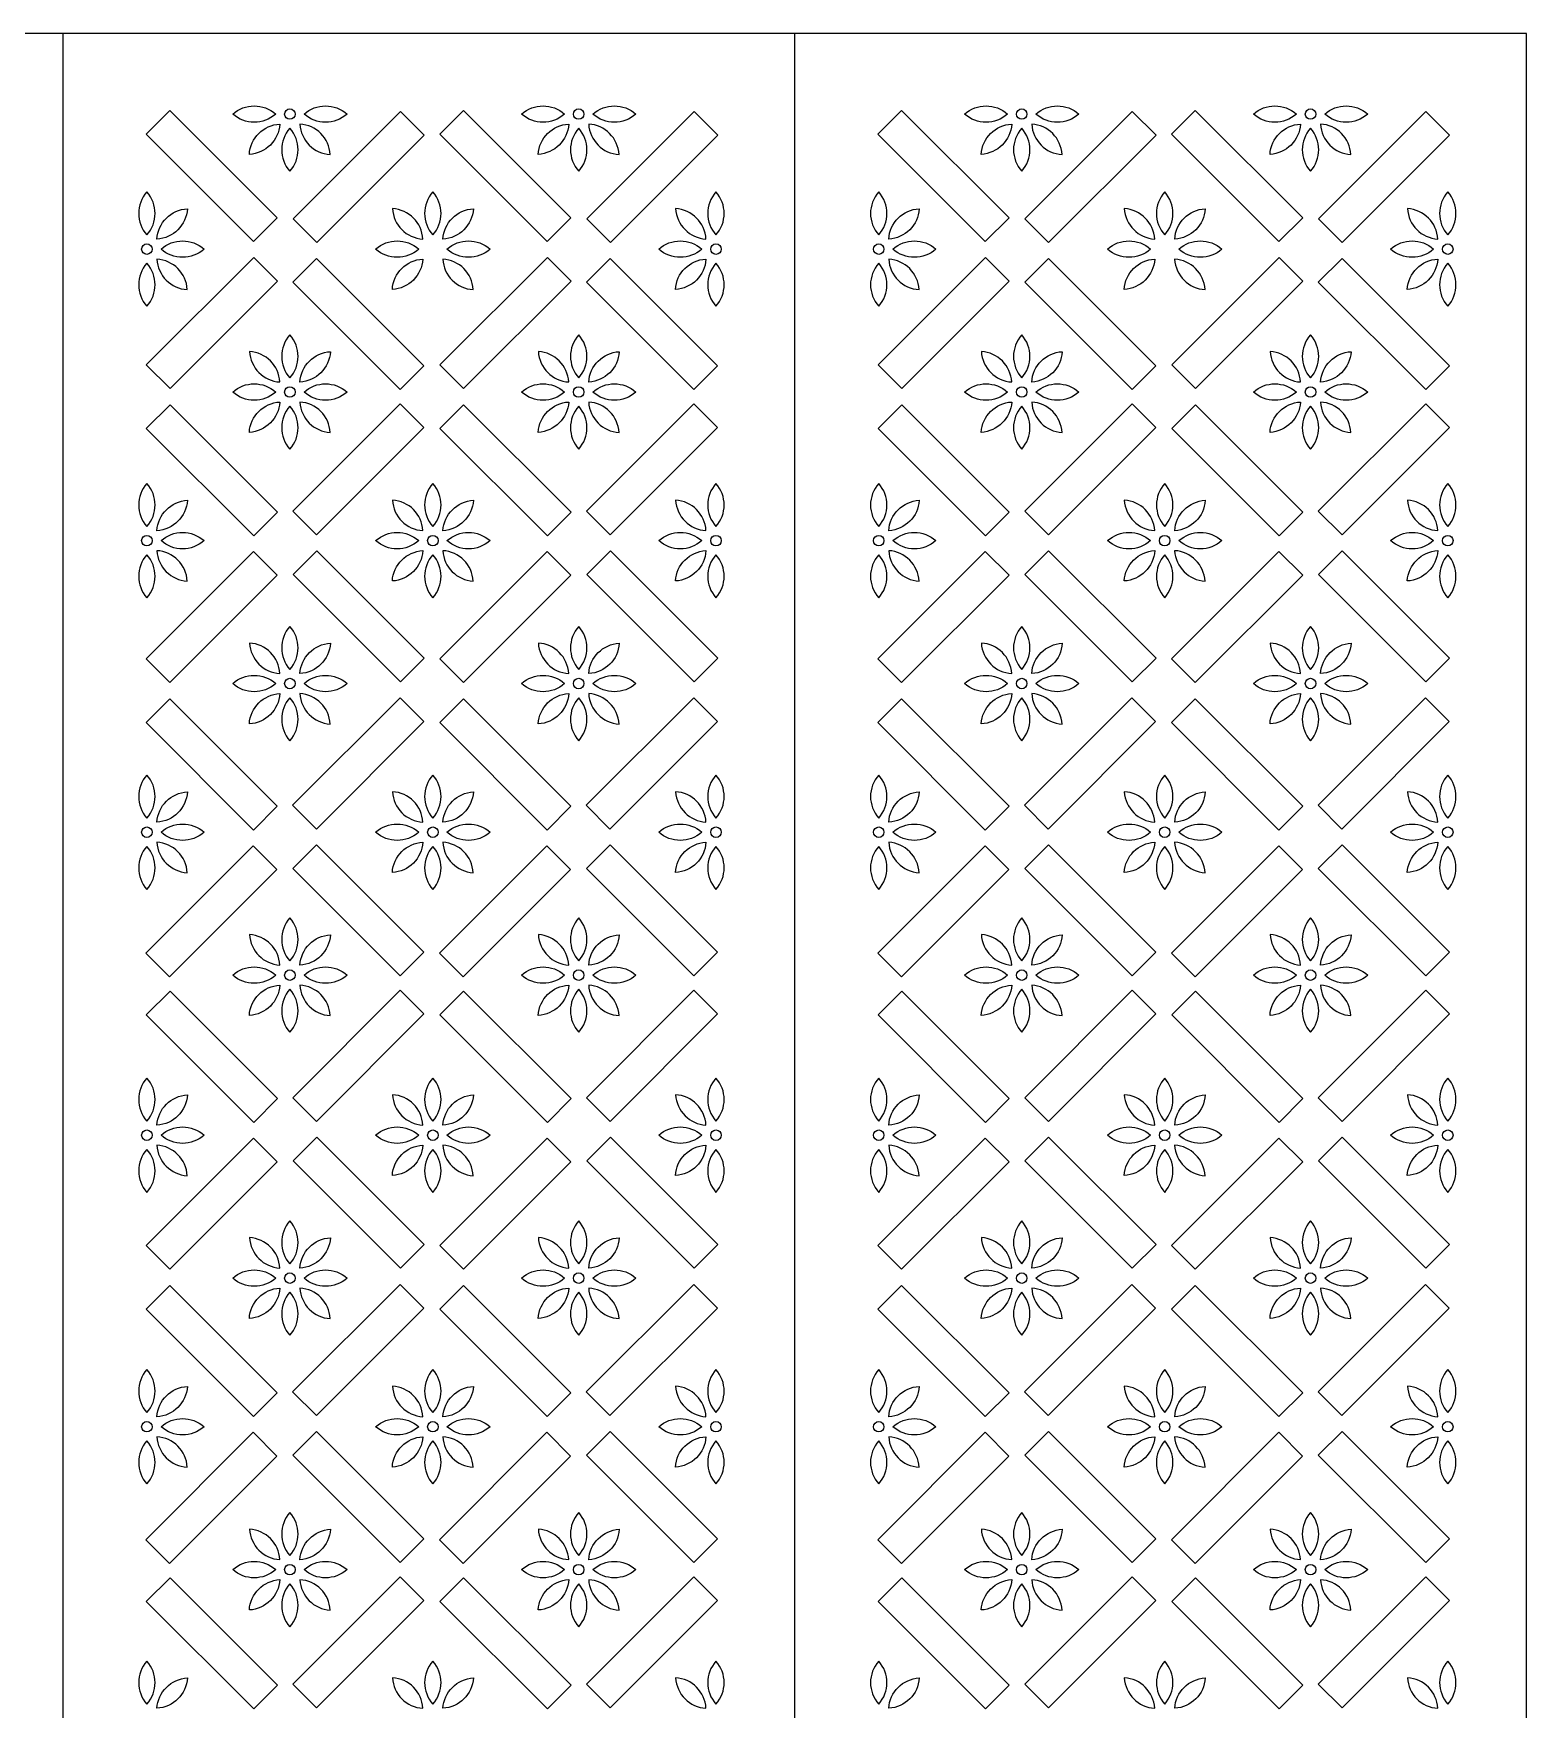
# Model space of a CAD drawing. Header units: millimetres. Extents: x 0 to 1000, y 0 to 2000.
# Drawn here: x 490 to 1000, y 1427 to 2000 of the extents above; entities that cross this region are included whole.
import ezdxf

# ---------------------------------------------------------------- set-up
doc = ezdxf.new("R2010")
doc.units = ezdxf.units.MM
doc.layers.add('Image', color=70, linetype='Continuous')

msp = doc.modelspace()

# ---------------------------------------------------------------- linework, layer by layer
at = {"layer": 'Image'}
for points in [[(250, 2000), (0, 2000), (0, 0), (250, 0), (500, 0), (750, 0), (1000, 0), (1000, 2000), (750, 2000), (500, 2000)], [(528.45, 1965.56), (536.55, 1973.66), (573.24, 1936.97), (565.14, 1928.87)], [(623.45, 1965.27), (615.35, 1973.37), (578.66, 1936.67), (586.76, 1928.58)], [(628.77, 1965.56), (636.86, 1973.66), (673.55, 1936.97), (665.46, 1928.87)], [(723.76, 1965.27), (715.67, 1973.37), (678.98, 1936.67), (687.07, 1928.58)], [(778.45, 1965.56), (786.55, 1973.66), (823.24, 1936.97), (815.14, 1928.87)], [(873.45, 1965.27), (865.35, 1973.37), (828.66, 1936.67), (836.76, 1928.58)], [(878.77, 1965.56), (886.86, 1973.66), (923.55, 1936.97), (915.46, 1928.87)], [(973.76, 1965.27), (965.67, 1973.37), (928.98, 1936.67), (937.07, 1928.58)], [(528.53, 1886.78), (536.62, 1878.69), (573.31, 1915.38), (565.22, 1923.47)], [(623.38, 1886.44), (615.28, 1878.35), (578.59, 1915.04), (586.68, 1923.13)], [(628.84, 1886.78), (636.93, 1878.69), (673.62, 1915.38), (665.53, 1923.47)], [(723.69, 1886.44), (715.59, 1878.35), (678.9, 1915.04), (687, 1923.13)], [(778.53, 1886.78), (786.62, 1878.69), (823.31, 1915.38), (815.22, 1923.47)], [(873.38, 1886.44), (865.28, 1878.35), (828.59, 1915.04), (836.68, 1923.13)], [(878.84, 1886.78), (886.93, 1878.69), (923.62, 1915.38), (915.53, 1923.47)], [(973.69, 1886.44), (965.59, 1878.35), (928.9, 1915.04), (937, 1923.13)], [(528.53, 1865.02), (536.62, 1873.11), (573.31, 1836.42), (565.22, 1828.33)], [(623.38, 1865.36), (615.28, 1873.45), (578.59, 1836.76), (586.68, 1828.67)], [(628.84, 1865.02), (636.93, 1873.11), (673.62, 1836.42), (665.53, 1828.33)], [(723.69, 1865.36), (715.59, 1873.45), (678.9, 1836.76), (687, 1828.67)], [(778.53, 1865.02), (786.62, 1873.11), (823.31, 1836.42), (815.22, 1828.33)], [(873.38, 1865.36), (865.28, 1873.45), (828.59, 1836.76), (836.68, 1828.67)], [(878.84, 1865.02), (886.93, 1873.11), (923.62, 1836.42), (915.53, 1828.33)], [(973.69, 1865.36), (965.59, 1873.45), (928.9, 1836.76), (937, 1828.67)], [(528.45, 1786.24), (536.55, 1778.14), (573.24, 1814.83), (565.14, 1822.93)], [(623.45, 1786.53), (615.35, 1778.44), (578.66, 1815.13), (586.76, 1823.22)], [(628.77, 1786.24), (636.86, 1778.14), (673.55, 1814.83), (665.46, 1822.93)], [(723.76, 1786.53), (715.67, 1778.44), (678.98, 1815.13), (687.07, 1823.22)], [(778.45, 1786.24), (786.55, 1778.14), (823.24, 1814.83), (815.14, 1822.93)], [(873.45, 1786.53), (865.35, 1778.44), (828.66, 1815.13), (836.76, 1823.22)], [(878.77, 1786.24), (886.86, 1778.14), (923.55, 1814.83), (915.46, 1822.93)], [(973.76, 1786.53), (965.67, 1778.44), (928.98, 1815.13), (937.07, 1823.22)], [(528.45, 1764.48), (536.55, 1772.57), (573.24, 1735.88), (565.14, 1727.78)], [(623.3, 1764.81), (615.21, 1772.91), (578.52, 1736.22), (586.61, 1728.12)], [(628.77, 1764.48), (636.86, 1772.57), (673.55, 1735.88), (665.46, 1727.78)], [(723.61, 1764.81), (715.52, 1772.91), (678.83, 1736.22), (686.92, 1728.12)], [(778.45, 1764.48), (786.55, 1772.57), (823.24, 1735.88), (815.14, 1727.78)], [(873.3, 1764.81), (865.21, 1772.91), (828.52, 1736.22), (836.61, 1728.12)], [(878.77, 1764.48), (886.86, 1772.57), (923.55, 1735.88), (915.46, 1727.78)], [(973.61, 1764.81), (965.52, 1772.91), (928.83, 1736.22), (936.92, 1728.12)], [(528.38, 1685.69), (536.47, 1677.6), (573.16, 1714.29), (565.07, 1722.38)], [(623.38, 1685.99), (615.28, 1677.89), (578.59, 1714.58), (586.68, 1722.68)], [(628.69, 1685.69), (636.79, 1677.6), (673.48, 1714.29), (665.38, 1722.38)], [(723.69, 1685.99), (715.59, 1677.89), (678.9, 1714.58), (687, 1722.68)], [(778.38, 1685.69), (786.47, 1677.6), (823.16, 1714.29), (815.07, 1722.38)], [(873.38, 1685.99), (865.28, 1677.89), (828.59, 1714.58), (836.68, 1722.68)], [(878.69, 1685.69), (886.79, 1677.6), (923.48, 1714.29), (915.38, 1722.38)], [(973.69, 1685.99), (965.59, 1677.89), (928.9, 1714.58), (937, 1722.68)], [(528.53, 1664.56), (536.62, 1672.66), (573.31, 1635.97), (565.22, 1627.87)], [(623.38, 1664.9), (615.28, 1673), (578.59, 1636.3), (586.68, 1628.21)], [(628.84, 1664.56), (636.93, 1672.66), (673.62, 1635.97), (665.53, 1627.87)], [(723.69, 1664.9), (715.59, 1673), (678.9, 1636.3), (687, 1628.21)], [(778.53, 1664.56), (786.62, 1672.66), (823.31, 1635.97), (815.22, 1627.87)], [(873.38, 1664.9), (865.28, 1673), (828.59, 1636.3), (836.68, 1628.21)], [(878.84, 1664.56), (886.93, 1672.66), (923.62, 1635.97), (915.53, 1627.87)], [(973.69, 1664.9), (965.59, 1673), (928.9, 1636.3), (937, 1628.21)], [(528.45, 1585.78), (536.55, 1577.68), (573.24, 1614.38), (565.14, 1622.47)], [(623.45, 1586.07), (615.35, 1577.98), (578.66, 1614.67), (586.76, 1622.76)], [(628.77, 1585.78), (636.86, 1577.68), (673.55, 1614.38), (665.46, 1622.47)], [(723.76, 1586.07), (715.67, 1577.98), (678.98, 1614.67), (687.07, 1622.76)], [(778.45, 1585.78), (786.55, 1577.68), (823.24, 1614.38), (815.14, 1622.47)], [(873.45, 1586.07), (865.35, 1577.98), (828.66, 1614.67), (836.76, 1622.76)], [(878.77, 1585.78), (886.86, 1577.68), (923.55, 1614.38), (915.46, 1622.47)], [(973.76, 1586.07), (965.67, 1577.98), (928.98, 1614.67), (937.07, 1622.76)], [(528.45, 1564.02), (536.55, 1572.11), (573.24, 1535.42), (565.14, 1527.33)], [(623.3, 1564.36), (615.21, 1572.45), (578.52, 1535.76), (586.61, 1527.67)], [(628.77, 1564.02), (636.86, 1572.11), (673.55, 1535.42), (665.46, 1527.33)], [(723.61, 1564.36), (715.52, 1572.45), (678.83, 1535.76), (686.92, 1527.67)], [(778.45, 1564.02), (786.55, 1572.11), (823.24, 1535.42), (815.14, 1527.33)], [(873.3, 1564.36), (865.21, 1572.45), (828.52, 1535.76), (836.61, 1527.67)], [(878.77, 1564.02), (886.86, 1572.11), (923.55, 1535.42), (915.46, 1527.33)], [(973.61, 1564.36), (965.52, 1572.45), (928.83, 1535.76), (936.92, 1527.67)], [(528.38, 1485.23), (536.47, 1477.14), (573.17, 1513.83), (565.07, 1521.93)], [(623.38, 1485.53), (615.28, 1477.43), (578.59, 1514.12), (586.68, 1522.22)], [(628.69, 1485.23), (636.79, 1477.14), (673.48, 1513.83), (665.38, 1521.93)], [(723.69, 1485.53), (715.59, 1477.43), (678.9, 1514.12), (687, 1522.22)], [(778.38, 1485.23), (786.47, 1477.14), (823.17, 1513.83), (815.07, 1521.93)], [(873.38, 1485.53), (865.28, 1477.43), (828.59, 1514.12), (836.68, 1522.22)], [(878.69, 1485.23), (886.79, 1477.14), (923.48, 1513.83), (915.38, 1521.93)], [(973.69, 1485.53), (965.59, 1477.43), (928.9, 1514.12), (937, 1522.22)], [(528.53, 1464.11), (536.62, 1472.2), (573.31, 1435.51), (565.22, 1427.41)], [(623.38, 1464.44), (615.28, 1472.54), (578.59, 1435.85), (586.68, 1427.75)], [(628.84, 1464.11), (636.93, 1472.2), (673.62, 1435.51), (665.53, 1427.41)], [(723.69, 1464.44), (715.59, 1472.54), (678.9, 1435.85), (687, 1427.75)], [(778.53, 1464.11), (786.62, 1472.2), (823.31, 1435.51), (815.22, 1427.41)], [(873.38, 1464.44), (865.28, 1472.54), (828.59, 1435.85), (836.68, 1427.75)], [(878.84, 1464.11), (886.93, 1472.2), (923.62, 1435.51), (915.53, 1427.41)], [(973.69, 1464.44), (965.59, 1472.54), (928.9, 1435.85), (937, 1427.75)]]:
    msp.add_lwpolyline(points, close=True, dxfattribs=at)
for points in [[(500, 2000), (500, 0)], [(750, 2000), (750, 0)]]:
    msp.add_lwpolyline(points, dxfattribs=at)
for points in [[(558.03, 1972.47, -0.380423), (572.73, 1972.47, -0.380423)], [(582.4, 1972.47, -0.380423), (597.1, 1972.47, -0.380423)], [(656.7, 1972.47, -0.380423), (671.4, 1972.47, -0.380423)], [(681.07, 1972.47, -0.380423), (695.77, 1972.47, -0.380423)], [(808.03, 1972.47, -0.380423), (822.73, 1972.47, -0.380423)], [(832.4, 1972.47, -0.380423), (847.1, 1972.47, -0.380423)], [(906.7, 1972.47, -0.380423), (921.4, 1972.47, -0.380423)], [(931.07, 1972.47, -0.380423), (945.77, 1972.47, -0.380423)], [(574.14, 1969.06, -0.380423), (563.72, 1958.69, -0.380423)], [(577.57, 1967.64, 0.380423), (577.57, 1952.94, 0.380423)], [(591.35, 1958.63, 0.380423), (580.98, 1969.05, 0.380423)], [(672.81, 1969.06, -0.380423), (662.39, 1958.69, -0.380423)], [(676.23, 1967.64, 0.380423), (676.23, 1952.94, 0.380423)], [(690.02, 1958.63, 0.380423), (679.64, 1969.05, 0.380423)], [(824.14, 1969.06, -0.380423), (813.72, 1958.69, -0.380423)], [(827.57, 1967.64, 0.380423), (827.57, 1952.94, 0.380423)], [(841.35, 1958.63, 0.380423), (830.98, 1969.05, 0.380423)], [(922.81, 1969.06, -0.380423), (912.39, 1958.69, -0.380423)], [(926.23, 1967.64, 0.380423), (926.23, 1952.94, 0.380423)], [(940.02, 1958.63, 0.380423), (929.64, 1969.05, 0.380423)], [(528.72, 1945.86, 0.380423), (528.72, 1931.15, 0.380423)], [(626.41, 1945.86, 0.380423), (626.41, 1931.15, 0.380423)], [(723.13, 1945.86, 0.380423), (723.13, 1931.15, 0.380423)], [(778.72, 1945.86, 0.380423), (778.72, 1931.15, 0.380423)], [(876.41, 1945.86, 0.380423), (876.41, 1931.15, 0.380423)], [(973.13, 1945.86, 0.380423), (973.13, 1931.15, 0.380423)], [(542.56, 1940.11, -0.380423), (532.14, 1929.73, -0.380423)], [(623, 1929.74, 0.380423), (612.62, 1940.16, 0.380423)], [(640.26, 1940.11, -0.380423), (629.84, 1929.73, -0.380423)], [(719.72, 1929.74, 0.380423), (709.34, 1940.16, 0.380423)], [(792.56, 1940.11, -0.380423), (782.14, 1929.73, -0.380423)], [(873, 1929.74, 0.380423), (862.62, 1940.16, 0.380423)], [(890.26, 1940.11, -0.380423), (879.84, 1929.73, -0.380423)], [(969.72, 1929.74, 0.380423), (959.34, 1940.16, 0.380423)], [(533.55, 1926.32, -0.380423), (548.26, 1926.32, -0.380423)], [(606.87, 1926.32, -0.380423), (621.58, 1926.32, -0.380423)], [(631.24, 1926.32, -0.380423), (645.95, 1926.32, -0.380423)], [(703.59, 1926.32, -0.380423), (718.29, 1926.32, -0.380423)], [(783.55, 1926.32, -0.380423), (798.26, 1926.32, -0.380423)], [(856.87, 1926.32, -0.380423), (871.58, 1926.32, -0.380423)], [(881.24, 1926.32, -0.380423), (895.95, 1926.32, -0.380423)], [(953.59, 1926.32, -0.380423), (968.29, 1926.32, -0.380423)], [(528.72, 1921.49, 0.380423), (528.72, 1906.78, 0.380423)], [(542.51, 1912.47, 0.380423), (532.13, 1922.89, 0.380423)], [(622.99, 1922.91, -0.380423), (612.57, 1912.53, -0.380423)], [(640.2, 1912.47, 0.380423), (629.82, 1922.89, 0.380423)], [(719.7, 1922.91, -0.380423), (709.28, 1912.53, -0.380423)], [(723.13, 1921.49, 0.380423), (723.13, 1906.78, 0.380423)], [(778.72, 1921.49, 0.380423), (778.72, 1906.78, 0.380423)], [(792.51, 1912.47, 0.380423), (782.13, 1922.89, 0.380423)], [(872.99, 1922.91, -0.380423), (862.57, 1912.53, -0.380423)], [(890.2, 1912.47, 0.380423), (879.82, 1922.89, 0.380423)], [(969.7, 1922.91, -0.380423), (959.28, 1912.53, -0.380423)], [(973.13, 1921.49, 0.380423), (973.13, 1906.78, 0.380423)], [(577.57, 1897.01, 0.380423), (577.57, 1882.31, 0.380423)], [(676.23, 1897.01, 0.380423), (676.23, 1882.31, 0.380423)], [(827.57, 1897.01, 0.380423), (827.57, 1882.31, 0.380423)], [(926.23, 1897.01, 0.380423), (926.23, 1882.31, 0.380423)], [(574.16, 1880.9, 0.380423), (563.78, 1891.32, 0.380423)], [(591.41, 1891.26, -0.380423), (580.99, 1880.88, -0.380423)], [(672.82, 1880.9, 0.380423), (662.45, 1891.32, 0.380423)], [(690.08, 1891.26, -0.380423), (679.66, 1880.88, -0.380423)], [(824.16, 1880.9, 0.380423), (813.78, 1891.32, 0.380423)], [(841.41, 1891.26, -0.380423), (830.99, 1880.88, -0.380423)], [(922.82, 1880.9, 0.380423), (912.45, 1891.32, 0.380423)], [(940.08, 1891.26, -0.380423), (929.66, 1880.88, -0.380423)], [(558.03, 1877.47, -0.380423), (572.73, 1877.47, -0.380423)], [(582.4, 1877.47, -0.380423), (597.1, 1877.47, -0.380423)], [(656.7, 1877.47, -0.380423), (671.4, 1877.47, -0.380423)], [(681.07, 1877.47, -0.380423), (695.77, 1877.47, -0.380423)], [(808.03, 1877.47, -0.380423), (822.73, 1877.47, -0.380423)], [(832.4, 1877.47, -0.380423), (847.1, 1877.47, -0.380423)], [(906.7, 1877.47, -0.380423), (921.4, 1877.47, -0.380423)], [(931.07, 1877.47, -0.380423), (945.77, 1877.47, -0.380423)], [(574.14, 1874.06, -0.380423), (563.72, 1863.69, -0.380423)], [(591.35, 1863.63, 0.380423), (580.98, 1874.05, 0.380423)], [(672.81, 1874.06, -0.380423), (662.39, 1863.69, -0.380423)], [(690.02, 1863.63, 0.380423), (679.64, 1874.05, 0.380423)], [(824.14, 1874.06, -0.380423), (813.72, 1863.69, -0.380423)], [(841.35, 1863.63, 0.380423), (830.98, 1874.05, 0.380423)], [(922.81, 1874.06, -0.380423), (912.39, 1863.69, -0.380423)], [(940.02, 1863.63, 0.380423), (929.64, 1874.05, 0.380423)], [(577.57, 1872.64, 0.380423), (577.57, 1857.94, 0.380423)], [(676.23, 1872.64, 0.380423), (676.23, 1857.94, 0.380423)], [(827.57, 1872.64, 0.380423), (827.57, 1857.94, 0.380423)], [(926.23, 1872.64, 0.380423), (926.23, 1857.94, 0.380423)], [(528.72, 1846.21, 0.380423), (528.72, 1831.51, 0.380423)], [(626.41, 1846.21, 0.380423), (626.41, 1831.51, 0.380423)], [(723.13, 1846.21, 0.380423), (723.13, 1831.51, 0.380423)], [(778.72, 1846.21, 0.380423), (778.72, 1831.51, 0.380423)], [(876.41, 1846.21, 0.380423), (876.41, 1831.51, 0.380423)], [(973.13, 1846.21, 0.380423), (973.13, 1831.51, 0.380423)], [(542.56, 1840.46, -0.380423), (532.14, 1830.08, -0.380423)], [(623, 1830.1, 0.380423), (612.62, 1840.52, 0.380423)], [(640.26, 1840.46, -0.380423), (629.84, 1830.08, -0.380423)], [(719.72, 1830.1, 0.380423), (709.34, 1840.52, 0.380423)], [(792.56, 1840.46, -0.380423), (782.14, 1830.08, -0.380423)], [(873, 1830.1, 0.380423), (862.62, 1840.52, 0.380423)], [(890.26, 1840.46, -0.380423), (879.84, 1830.08, -0.380423)], [(969.72, 1830.1, 0.380423), (959.34, 1840.52, 0.380423)], [(533.55, 1826.67, -0.380423), (548.26, 1826.67, -0.380423)], [(606.87, 1826.67, -0.380423), (621.58, 1826.67, -0.380423)], [(631.24, 1826.67, -0.380423), (645.95, 1826.67, -0.380423)], [(703.59, 1826.67, -0.380423), (718.29, 1826.67, -0.380423)], [(783.55, 1826.67, -0.380423), (798.26, 1826.67, -0.380423)], [(856.87, 1826.67, -0.380423), (871.58, 1826.67, -0.380423)], [(881.24, 1826.67, -0.380423), (895.95, 1826.67, -0.380423)], [(953.59, 1826.67, -0.380423), (968.29, 1826.67, -0.380423)], [(528.72, 1821.84, 0.380423), (528.72, 1807.14, 0.380423)], [(542.51, 1812.83, 0.380423), (532.13, 1823.25, 0.380423)], [(622.99, 1823.26, -0.380423), (612.57, 1812.89, -0.380423)], [(626.41, 1821.84, 0.380423), (626.41, 1807.14, 0.380423)], [(640.2, 1812.83, 0.380423), (629.82, 1823.25, 0.380423)], [(719.7, 1823.26, -0.380423), (709.28, 1812.89, -0.380423)], [(723.13, 1821.84, 0.380423), (723.13, 1807.14, 0.380423)], [(778.72, 1821.84, 0.380423), (778.72, 1807.14, 0.380423)], [(792.51, 1812.83, 0.380423), (782.13, 1823.25, 0.380423)], [(872.99, 1823.26, -0.380423), (862.57, 1812.89, -0.380423)], [(876.41, 1821.84, 0.380423), (876.41, 1807.14, 0.380423)], [(890.2, 1812.83, 0.380423), (879.82, 1823.25, 0.380423)], [(969.7, 1823.26, -0.380423), (959.28, 1812.89, -0.380423)], [(973.13, 1821.84, 0.380423), (973.13, 1807.14, 0.380423)], [(577.57, 1797.37, 0.380423), (577.57, 1782.66, 0.380423)], [(676.23, 1797.37, 0.380423), (676.23, 1782.66, 0.380423)], [(827.57, 1797.37, 0.380423), (827.57, 1782.66, 0.380423)], [(926.23, 1797.37, 0.380423), (926.23, 1782.66, 0.380423)], [(574.16, 1781.25, 0.380423), (563.78, 1791.67, 0.380423)], [(591.41, 1791.61, -0.380423), (580.99, 1781.24, -0.380423)], [(672.82, 1781.25, 0.380423), (662.45, 1791.67, 0.380423)], [(690.08, 1791.61, -0.380423), (679.66, 1781.24, -0.380423)], [(824.16, 1781.25, 0.380423), (813.78, 1791.67, 0.380423)], [(841.41, 1791.61, -0.380423), (830.99, 1781.24, -0.380423)], [(922.82, 1781.25, 0.380423), (912.45, 1791.67, 0.380423)], [(940.08, 1791.61, -0.380423), (929.66, 1781.24, -0.380423)], [(558.03, 1777.83, -0.380423), (572.73, 1777.83, -0.380423)], [(582.4, 1777.83, -0.380423), (597.1, 1777.83, -0.380423)], [(656.7, 1777.83, -0.380423), (671.4, 1777.83, -0.380423)], [(681.07, 1777.83, -0.380423), (695.77, 1777.83, -0.380423)], [(808.03, 1777.83, -0.380423), (822.73, 1777.83, -0.380423)], [(832.4, 1777.83, -0.380423), (847.1, 1777.83, -0.380423)], [(906.7, 1777.83, -0.380423), (921.4, 1777.83, -0.380423)], [(931.07, 1777.83, -0.380423), (945.77, 1777.83, -0.380423)], [(574.14, 1774.42, -0.380423), (563.72, 1764.04, -0.380423)], [(577.57, 1773, 0.380423), (577.57, 1758.29, 0.380423)], [(591.35, 1763.98, 0.380423), (580.98, 1774.4, 0.380423)], [(672.81, 1774.42, -0.380423), (662.39, 1764.04, -0.380423)], [(676.23, 1773, 0.380423), (676.23, 1758.29, 0.380423)], [(690.02, 1763.98, 0.380423), (679.64, 1774.4, 0.380423)], [(824.14, 1774.42, -0.380423), (813.72, 1764.04, -0.380423)], [(827.57, 1773, 0.380423), (827.57, 1758.29, 0.380423)], [(841.35, 1763.98, 0.380423), (830.98, 1774.4, 0.380423)], [(922.81, 1774.42, -0.380423), (912.39, 1764.04, -0.380423)], [(926.23, 1773, 0.380423), (926.23, 1758.29, 0.380423)], [(940.02, 1763.98, 0.380423), (929.64, 1774.4, 0.380423)], [(528.72, 1746.57, 0.380423), (528.72, 1731.86, 0.380423)], [(626.41, 1746.57, 0.380423), (626.41, 1731.86, 0.380423)], [(723.13, 1746.57, 0.380423), (723.13, 1731.86, 0.380423)], [(778.72, 1746.57, 0.380423), (778.72, 1731.86, 0.380423)], [(876.41, 1746.57, 0.380423), (876.41, 1731.86, 0.380423)], [(973.13, 1746.57, 0.380423), (973.13, 1731.86, 0.380423)], [(542.56, 1740.82, -0.380423), (532.14, 1730.44, -0.380423)], [(623, 1730.45, 0.380423), (612.62, 1740.87, 0.380423)], [(640.26, 1740.82, -0.380423), (629.84, 1730.44, -0.380423)], [(719.72, 1730.45, 0.380423), (709.34, 1740.87, 0.380423)], [(792.56, 1740.82, -0.380423), (782.14, 1730.44, -0.380423)], [(873, 1730.45, 0.380423), (862.62, 1740.87, 0.380423)], [(890.26, 1740.82, -0.380423), (879.84, 1730.44, -0.380423)], [(969.72, 1730.45, 0.380423), (959.34, 1740.87, 0.380423)], [(533.55, 1727.03, -0.380423), (548.26, 1727.03, -0.380423)], [(606.87, 1727.03, -0.380423), (621.58, 1727.03, -0.380423)], [(631.24, 1727.03, -0.380423), (645.95, 1727.03, -0.380423)], [(703.59, 1727.03, -0.380423), (718.29, 1727.03, -0.380423)], [(783.55, 1727.03, -0.380423), (798.26, 1727.03, -0.380423)], [(856.87, 1727.03, -0.380423), (871.58, 1727.03, -0.380423)], [(881.24, 1727.03, -0.380423), (895.95, 1727.03, -0.380423)], [(953.59, 1727.03, -0.380423), (968.29, 1727.03, -0.380423)], [(528.72, 1722.2, 0.380423), (528.72, 1707.49, 0.380423)], [(542.51, 1713.18, 0.380423), (532.13, 1723.6, 0.380423)], [(622.99, 1723.62, -0.380423), (612.57, 1713.24, -0.380423)], [(626.41, 1722.2, 0.380423), (626.41, 1707.49, 0.380423)], [(640.2, 1713.18, 0.380423), (629.82, 1723.6, 0.380423)], [(719.7, 1723.62, -0.380423), (709.28, 1713.24, -0.380423)], [(723.13, 1722.2, 0.380423), (723.13, 1707.49, 0.380423)], [(778.72, 1722.2, 0.380423), (778.72, 1707.49, 0.380423)], [(792.51, 1713.18, 0.380423), (782.13, 1723.6, 0.380423)], [(872.99, 1723.62, -0.380423), (862.57, 1713.24, -0.380423)], [(876.41, 1722.2, 0.380423), (876.41, 1707.49, 0.380423)], [(890.2, 1713.18, 0.380423), (879.82, 1723.6, 0.380423)], [(969.7, 1723.62, -0.380423), (959.28, 1713.24, -0.380423)], [(973.13, 1722.2, 0.380423), (973.13, 1707.49, 0.380423)], [(577.57, 1697.72, 0.380423), (577.57, 1683.02, 0.380423)], [(676.23, 1697.72, 0.380423), (676.23, 1683.02, 0.380423)], [(827.57, 1697.72, 0.380423), (827.57, 1683.02, 0.380423)], [(926.23, 1697.72, 0.380423), (926.23, 1683.02, 0.380423)], [(574.16, 1681.61, 0.380423), (563.78, 1692.03, 0.380423)], [(591.41, 1691.97, -0.380423), (580.99, 1681.59, -0.380423)], [(672.82, 1681.61, 0.380423), (662.45, 1692.03, 0.380423)], [(690.08, 1691.97, -0.380423), (679.66, 1681.59, -0.380423)], [(824.16, 1681.61, 0.380423), (813.78, 1692.03, 0.380423)], [(841.41, 1691.97, -0.380423), (830.99, 1681.59, -0.380423)], [(922.82, 1681.61, 0.380423), (912.45, 1692.03, 0.380423)], [(940.08, 1691.97, -0.380423), (929.66, 1681.59, -0.380423)], [(558.03, 1678.18, -0.380423), (572.73, 1678.18, -0.380423)], [(582.4, 1678.18, -0.380423), (597.1, 1678.18, -0.380423)], [(656.7, 1678.18, -0.380423), (671.4, 1678.18, -0.380423)], [(681.07, 1678.18, -0.380423), (695.77, 1678.18, -0.380423)], [(808.03, 1678.18, -0.380423), (822.73, 1678.18, -0.380423)], [(832.4, 1678.18, -0.380423), (847.1, 1678.18, -0.380423)], [(906.7, 1678.18, -0.380423), (921.4, 1678.18, -0.380423)], [(931.07, 1678.18, -0.380423), (945.77, 1678.18, -0.380423)], [(574.14, 1674.77, -0.380423), (563.72, 1664.4, -0.380423)], [(577.57, 1673.35, 0.380423), (577.57, 1658.64, 0.380423)], [(591.35, 1664.34, 0.380423), (580.98, 1674.76, 0.380423)], [(672.81, 1674.77, -0.380423), (662.39, 1664.4, -0.380423)], [(676.23, 1673.35, 0.380423), (676.23, 1658.64, 0.380423)], [(690.02, 1664.34, 0.380423), (679.64, 1674.76, 0.380423)], [(824.14, 1674.77, -0.380423), (813.72, 1664.4, -0.380423)], [(827.57, 1673.35, 0.380423), (827.57, 1658.64, 0.380423)], [(841.35, 1664.34, 0.380423), (830.98, 1674.76, 0.380423)], [(922.81, 1674.77, -0.380423), (912.39, 1664.4, -0.380423)], [(926.23, 1673.35, 0.380423), (926.23, 1658.64, 0.380423)], [(940.02, 1664.34, 0.380423), (929.64, 1674.76, 0.380423)], [(528.72, 1643.01, 0.380423), (528.72, 1628.31, 0.380423)], [(626.41, 1643.01, 0.380423), (626.41, 1628.31, 0.380423)], [(723.13, 1643.01, 0.380423), (723.13, 1628.31, 0.380423)], [(778.72, 1643.01, 0.380423), (778.72, 1628.31, 0.380423)], [(876.41, 1643.01, 0.380423), (876.41, 1628.31, 0.380423)], [(973.13, 1643.01, 0.380423), (973.13, 1628.31, 0.380423)], [(542.56, 1637.26, -0.380423), (532.14, 1626.89, -0.380423)], [(623, 1626.9, 0.380423), (612.62, 1637.32, 0.380423)], [(640.26, 1637.26, -0.380423), (629.84, 1626.89, -0.380423)], [(719.72, 1626.9, 0.380423), (709.34, 1637.32, 0.380423)], [(792.56, 1637.26, -0.380423), (782.14, 1626.89, -0.380423)], [(873, 1626.9, 0.380423), (862.62, 1637.32, 0.380423)], [(890.26, 1637.26, -0.380423), (879.84, 1626.89, -0.380423)], [(969.72, 1626.9, 0.380423), (959.34, 1637.32, 0.380423)], [(533.55, 1623.48, -0.380423), (548.26, 1623.48, -0.380423)], [(606.87, 1623.48, -0.380423), (621.58, 1623.48, -0.380423)], [(631.24, 1623.48, -0.380423), (645.95, 1623.48, -0.380423)], [(703.59, 1623.48, -0.380423), (718.29, 1623.48, -0.380423)], [(783.55, 1623.48, -0.380423), (798.26, 1623.48, -0.380423)], [(856.87, 1623.48, -0.380423), (871.58, 1623.48, -0.380423)], [(881.24, 1623.48, -0.380423), (895.95, 1623.48, -0.380423)], [(953.59, 1623.48, -0.380423), (968.29, 1623.48, -0.380423)], [(528.72, 1618.64, 0.380423), (528.72, 1603.94, 0.380423)], [(542.51, 1609.63, 0.380423), (532.13, 1620.05, 0.380423)], [(622.99, 1620.07, -0.380423), (612.57, 1609.69, -0.380423)], [(626.41, 1618.64, 0.380423), (626.41, 1603.94, 0.380423)], [(640.2, 1609.63, 0.380423), (629.82, 1620.05, 0.380423)], [(719.7, 1620.07, -0.380423), (709.28, 1609.69, -0.380423)], [(723.13, 1618.64, 0.380423), (723.13, 1603.94, 0.380423)], [(778.72, 1618.64, 0.380423), (778.72, 1603.94, 0.380423)], [(792.51, 1609.63, 0.380423), (782.13, 1620.05, 0.380423)], [(872.99, 1620.07, -0.380423), (862.57, 1609.69, -0.380423)], [(876.41, 1618.64, 0.380423), (876.41, 1603.94, 0.380423)], [(890.2, 1609.63, 0.380423), (879.82, 1620.05, 0.380423)], [(969.7, 1620.07, -0.380423), (959.28, 1609.69, -0.380423)], [(973.13, 1618.64, 0.380423), (973.13, 1603.94, 0.380423)], [(577.57, 1594.17, 0.380423), (577.57, 1579.46, 0.380423)], [(676.23, 1594.17, 0.380423), (676.23, 1579.46, 0.380423)], [(827.57, 1594.17, 0.380423), (827.57, 1579.46, 0.380423)], [(926.23, 1594.17, 0.380423), (926.23, 1579.46, 0.380423)], [(574.16, 1578.05, 0.380423), (563.78, 1588.47, 0.380423)], [(591.41, 1588.42, -0.380423), (580.99, 1578.04, -0.380423)], [(672.82, 1578.05, 0.380423), (662.45, 1588.47, 0.380423)], [(690.08, 1588.42, -0.380423), (679.66, 1578.04, -0.380423)], [(824.16, 1578.05, 0.380423), (813.78, 1588.47, 0.380423)], [(841.41, 1588.42, -0.380423), (830.99, 1578.04, -0.380423)], [(922.82, 1578.05, 0.380423), (912.45, 1588.47, 0.380423)], [(940.08, 1588.42, -0.380423), (929.66, 1578.04, -0.380423)], [(558.03, 1574.63, -0.380423), (572.73, 1574.63, -0.380423)], [(582.4, 1574.63, -0.380423), (597.1, 1574.63, -0.380423)], [(656.7, 1574.63, -0.380423), (671.4, 1574.63, -0.380423)], [(681.07, 1574.63, -0.380423), (695.77, 1574.63, -0.380423)], [(808.03, 1574.63, -0.380423), (822.73, 1574.63, -0.380423)], [(832.4, 1574.63, -0.380423), (847.1, 1574.63, -0.380423)], [(906.7, 1574.63, -0.380423), (921.4, 1574.63, -0.380423)], [(931.07, 1574.63, -0.380423), (945.77, 1574.63, -0.380423)], [(574.14, 1571.22, -0.380423), (563.72, 1560.84, -0.380423)], [(577.57, 1569.8, 0.380423), (577.57, 1555.09, 0.380423)], [(591.35, 1560.79, 0.380423), (580.98, 1571.21, 0.380423)], [(672.81, 1571.22, -0.380423), (662.39, 1560.84, -0.380423)], [(676.23, 1569.8, 0.380423), (676.23, 1555.09, 0.380423)], [(690.02, 1560.79, 0.380423), (679.64, 1571.21, 0.380423)], [(824.14, 1571.22, -0.380423), (813.72, 1560.84, -0.380423)], [(827.57, 1569.8, 0.380423), (827.57, 1555.09, 0.380423)], [(841.35, 1560.79, 0.380423), (830.98, 1571.21, 0.380423)], [(922.81, 1571.22, -0.380423), (912.39, 1560.84, -0.380423)], [(926.23, 1569.8, 0.380423), (926.23, 1555.09, 0.380423)], [(940.02, 1560.79, 0.380423), (929.64, 1571.21, 0.380423)], [(528.72, 1543.37, 0.380423), (528.72, 1528.66, 0.380423)], [(626.41, 1543.37, 0.380423), (626.41, 1528.66, 0.380423)], [(723.13, 1543.37, 0.380423), (723.13, 1528.66, 0.380423)], [(778.72, 1543.37, 0.380423), (778.72, 1528.66, 0.380423)], [(876.41, 1543.37, 0.380423), (876.41, 1528.66, 0.380423)], [(973.13, 1543.37, 0.380423), (973.13, 1528.66, 0.380423)], [(542.56, 1537.62, -0.380423), (532.14, 1527.24, -0.380423)], [(623, 1527.26, 0.380423), (612.62, 1537.68, 0.380423)], [(640.26, 1537.62, -0.380423), (629.84, 1527.24, -0.380423)], [(719.72, 1527.26, 0.380423), (709.34, 1537.68, 0.380423)], [(792.56, 1537.62, -0.380423), (782.14, 1527.24, -0.380423)], [(873, 1527.26, 0.380423), (862.62, 1537.68, 0.380423)], [(890.26, 1537.62, -0.380423), (879.84, 1527.24, -0.380423)], [(969.72, 1527.26, 0.380423), (959.34, 1537.68, 0.380423)], [(533.55, 1523.83, -0.380423), (548.26, 1523.83, -0.380423)], [(606.87, 1523.83, -0.380423), (621.58, 1523.83, -0.380423)], [(631.24, 1523.83, -0.380423), (645.95, 1523.83, -0.380423)], [(703.59, 1523.83, -0.380423), (718.29, 1523.83, -0.380423)], [(783.55, 1523.83, -0.380423), (798.26, 1523.83, -0.380423)], [(856.87, 1523.83, -0.380423), (871.58, 1523.83, -0.380423)], [(881.24, 1523.83, -0.380423), (895.95, 1523.83, -0.380423)], [(953.59, 1523.83, -0.380423), (968.29, 1523.83, -0.380423)], [(528.72, 1519, 0.380423), (528.72, 1504.29, 0.380423)], [(542.51, 1509.99, 0.380423), (532.13, 1520.41, 0.380423)], [(622.99, 1520.42, -0.380423), (612.57, 1510.04, -0.380423)], [(626.41, 1519, 0.380423), (626.41, 1504.29, 0.380423)], [(640.2, 1509.99, 0.380423), (629.82, 1520.41, 0.380423)], [(719.7, 1520.42, -0.380423), (709.28, 1510.04, -0.380423)], [(723.13, 1519, 0.380423), (723.13, 1504.29, 0.380423)], [(778.72, 1519, 0.380423), (778.72, 1504.29, 0.380423)], [(792.51, 1509.99, 0.380423), (782.13, 1520.41, 0.380423)], [(872.99, 1520.42, -0.380423), (862.57, 1510.04, -0.380423)], [(876.41, 1519, 0.380423), (876.41, 1504.29, 0.380423)], [(890.2, 1509.99, 0.380423), (879.82, 1520.41, 0.380423)], [(969.7, 1520.42, -0.380423), (959.28, 1510.04, -0.380423)], [(973.13, 1519, 0.380423), (973.13, 1504.29, 0.380423)], [(577.57, 1494.52, 0.380423), (577.57, 1479.82, 0.380423)], [(676.23, 1494.52, 0.380423), (676.23, 1479.82, 0.380423)], [(827.57, 1494.52, 0.380423), (827.57, 1479.82, 0.380423)], [(926.23, 1494.52, 0.380423), (926.23, 1479.82, 0.380423)], [(574.16, 1478.41, 0.380423), (563.78, 1488.83, 0.380423)], [(591.41, 1488.77, -0.380423), (580.99, 1478.4, -0.380423)], [(672.82, 1478.41, 0.380423), (662.45, 1488.83, 0.380423)], [(690.08, 1488.77, -0.380423), (679.66, 1478.4, -0.380423)], [(824.16, 1478.41, 0.380423), (813.78, 1488.83, 0.380423)], [(841.41, 1488.77, -0.380423), (830.99, 1478.4, -0.380423)], [(922.82, 1478.41, 0.380423), (912.45, 1488.83, 0.380423)], [(940.08, 1488.77, -0.380423), (929.66, 1478.4, -0.380423)], [(558.03, 1474.99, -0.380423), (572.73, 1474.99, -0.380423)], [(582.4, 1474.99, -0.380423), (597.1, 1474.99, -0.380423)], [(656.7, 1474.99, -0.380423), (671.4, 1474.99, -0.380423)], [(681.07, 1474.99, -0.380423), (695.77, 1474.99, -0.380423)], [(808.03, 1474.99, -0.380423), (822.73, 1474.99, -0.380423)], [(832.4, 1474.99, -0.380423), (847.1, 1474.99, -0.380423)], [(906.7, 1474.99, -0.380423), (921.4, 1474.99, -0.380423)], [(931.07, 1474.99, -0.380423), (945.77, 1474.99, -0.380423)], [(574.14, 1471.58, -0.380423), (563.72, 1461.2, -0.380423)], [(577.57, 1470.15, 0.380423), (577.57, 1455.45, 0.380423)], [(591.35, 1461.14, 0.380423), (580.98, 1471.56, 0.380423)], [(672.81, 1471.58, -0.380423), (662.39, 1461.2, -0.380423)], [(676.23, 1470.15, 0.380423), (676.23, 1455.45, 0.380423)], [(690.02, 1461.14, 0.380423), (679.64, 1471.56, 0.380423)], [(824.14, 1471.58, -0.380423), (813.72, 1461.2, -0.380423)], [(827.57, 1470.15, 0.380423), (827.57, 1455.45, 0.380423)], [(841.35, 1461.14, 0.380423), (830.98, 1471.56, 0.380423)], [(922.81, 1471.58, -0.380423), (912.39, 1461.2, -0.380423)], [(926.23, 1470.15, 0.380423), (926.23, 1455.45, 0.380423)], [(940.02, 1461.14, 0.380423), (929.64, 1471.56, 0.380423)], [(528.72, 1443.72, 0.380423), (528.72, 1429.02, 0.380423)], [(626.41, 1443.72, 0.380423), (626.41, 1429.02, 0.380423)], [(723.13, 1443.72, 0.380423), (723.13, 1429.02, 0.380423)], [(778.72, 1443.72, 0.380423), (778.72, 1429.02, 0.380423)], [(876.41, 1443.72, 0.380423), (876.41, 1429.02, 0.380423)], [(973.13, 1443.72, 0.380423), (973.13, 1429.02, 0.380423)], [(542.56, 1437.97, -0.380423), (532.14, 1427.6, -0.380423)], [(623, 1427.61, 0.380423), (612.62, 1438.03, 0.380423)], [(640.26, 1437.97, -0.380423), (629.84, 1427.6, -0.380423)], [(719.72, 1427.61, 0.380423), (709.34, 1438.03, 0.380423)], [(792.56, 1437.97, -0.380423), (782.14, 1427.6, -0.380423)], [(873, 1427.61, 0.380423), (862.62, 1438.03, 0.380423)], [(890.26, 1437.97, -0.380423), (879.84, 1427.6, -0.380423)], [(969.72, 1427.61, 0.380423), (959.34, 1438.03, 0.380423)]]:
    msp.add_lwpolyline(points, format="xyb", close=True, dxfattribs=at)
for centre in [(577.57, 1972.47), (676.23, 1972.47), (827.57, 1972.47), (926.23, 1972.47), (528.72, 1926.32), (723.13, 1926.32), (778.72, 1926.32), (973.13, 1926.32), (577.57, 1877.47), (676.23, 1877.47), (827.57, 1877.47), (926.23, 1877.47), (528.72, 1826.67), (626.41, 1826.67), (723.13, 1826.67), (778.72, 1826.67), (876.41, 1826.67), (973.13, 1826.67), (577.57, 1777.83), (676.23, 1777.83), (827.57, 1777.83), (926.23, 1777.83), (528.72, 1727.03), (626.41, 1727.03), (723.13, 1727.03), (778.72, 1727.03), (876.41, 1727.03), (973.13, 1727.03), (577.57, 1678.18), (676.23, 1678.18), (827.57, 1678.18), (926.23, 1678.18), (528.72, 1623.48), (626.41, 1623.48), (723.13, 1623.48), (778.72, 1623.48), (876.41, 1623.48), (973.13, 1623.48), (577.57, 1574.63), (676.23, 1574.63), (827.57, 1574.63), (926.23, 1574.63), (528.72, 1523.83), (626.41, 1523.83), (723.13, 1523.83), (778.72, 1523.83), (876.41, 1523.83), (973.13, 1523.83), (577.57, 1474.99), (676.23, 1474.99), (827.57, 1474.99), (926.23, 1474.99)]:
    msp.add_circle(centre, 1.79, dxfattribs=at)

doc.saveas('drawing.dxf')
